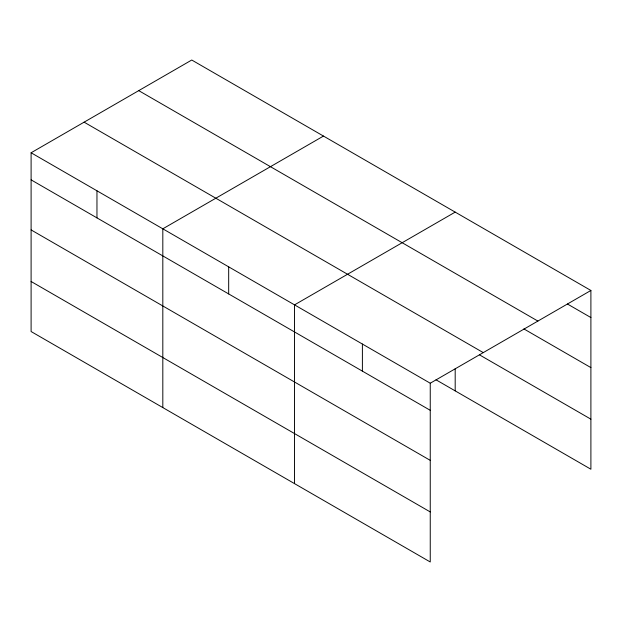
<?xml version="1.0" encoding="UTF-8"?>
<svg xmlns="http://www.w3.org/2000/svg" width="622" height="622" viewBox="0 0 622 622"><rect width="100%" height="100%" fill="white"/><g stroke="black" fill="none" stroke-linecap="round" stroke-linejoin="round"><path stroke-width="0.93" d="M430.245 460.358L430.245 383.222L31.1 152.771L31.1 331.534L430.245 561.977L430.245 460.358L31.1 229.915M436.014 379.801L590.9 469.229L590.9 290.466L191.755 60.023L31.1 152.771M323.471 136.07L162.816 228.818L162.816 407.581M455.187 212.118L294.533 304.866L294.533 483.628M430.245 383.222L590.9 290.466M567.443 304.01L590.9 317.554M138.737 90.633L537.882 321.076M523.879 328.914L590.9 367.61M84.118 122.169L483.263 352.612M479.484 354.851L590.9 419.174M31.1 179.859L430.245 410.31M31.1 281.486L430.245 511.929M455.187 368.737L455.187 390.873M362.393 344.044L362.393 371.132M228.678 266.846L228.678 293.934M96.962 190.798L96.962 217.887"/></g></svg>
